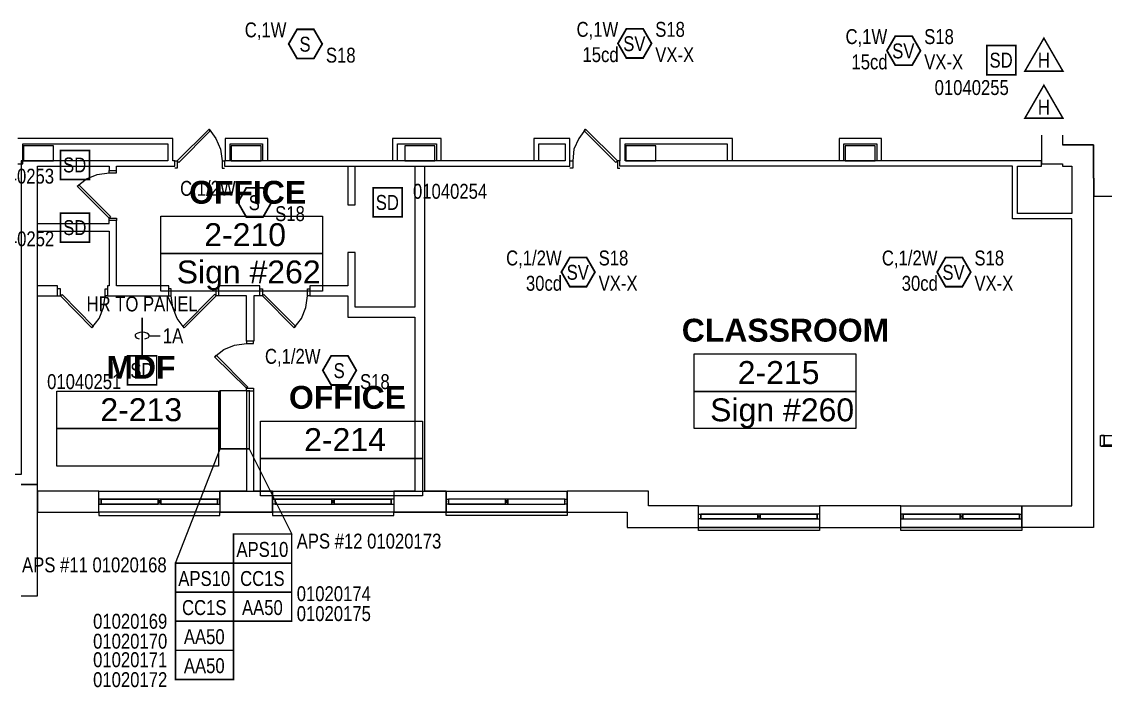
# Model space of a CAD drawing. Header units: inches. Extents: x 9349 to 17082, y 17684 to 25415.
# Drawn here: x 13174 to 14046, y 18372 to 18907 of the extents above; entities that cross this region are included whole.
import ezdxf
from ezdxf.enums import TextEntityAlignment as Align

# ---------------------------------------------------------------- set-up
doc = ezdxf.new("R2010")
doc.units = ezdxf.units.IN
doc.header["$LTSCALE"] = 0.25
doc.header["$MEASUREMENT"] = 0
for name, color, linetype in [('AMPLIFIER', 1, 'Continuous'), ('BACKGROUND', 8, 'Continuous'), ('CL-TEXT', 3, 'Continuous'), ('CONDUIT', 6, 'Continuous'), ('DOOR HOLDER', 1, 'Continuous'), ('POWER SUPPLY', 1, 'Continuous'), ('SIGNAL MODULE', 1, 'Continuous'), ('SMOKE DETECTOR', 1, 'Continuous'), ('SPEAKER', 1, 'Continuous'), ('SPEAKER STROBE', 1, 'Continuous'), ('WIRE TAG', 3, 'Continuous')]:
    doc.layers.add(name, color=color, linetype=linetype)
doc.styles.add('Arial', font='arial.ttf', dxfattribs={"width": 0.8})
doc.styles.add('ESSCOE_TEXT', font='arial.ttf', dxfattribs={"width": 0.8, "height": 12})
doc.styles.add('PDF Arial', font='arial.ttf')
doc.styles.add('PDF Arial Bold', font='arialbd.ttf')

# ---------------------------------------------------------------- blocks, each defined once
blk = doc.blocks.new('GC-S7')
at = {"layer": 'SPEAKER', "const_width": 1.46}
blk.add_lwpolyline([(13.83, 0.21), (7.08, 11.9), (-6.42, 11.9), (-13.17, 0.21), (-6.42, -11.49), (7.08, -11.49)], close=True, dxfattribs=at)
at = {"layer": 'SPEAKER', "style": 'Arial', "width": 0.8}
blk.add_text('S', height=12, dxfattribs=at).set_placement((0, 0), align=Align.MIDDLE)
for tag, p in [('C', (-14.98, 11.52)), ('1/2W', (-14.65, -8.82))]:
    blk.add_attdef(tag, text='', height=12, dxfattribs=at).set_placement(p, align=Align.MIDDLE_RIGHT)
blk.add_attdef('Speaker_Circuit', text='', height=12, dxfattribs=at).set_placement((16.8, -8.82), align=Align.MIDDLE_LEFT)
blk = doc.blocks.new('150X-AQN5')
at = {"layer": 'DOOR HOLDER', "const_width": 1.25}
blk.add_lwpolyline([(15.26, -8.81), (0, 17.63), (-15.26, -8.81)], close=True, dxfattribs=at)
at = {"layer": 'DOOR HOLDER', "style": 'Arial', "width": 0.8}
blk.add_text('H', height=12, dxfattribs=at).set_placement((0, 0), align=Align.MIDDLE)
blk.add_attdef('SUBSCRIPT', text='', height=12, dxfattribs=at).set_placement((11.35, 10.49), align=Align.MIDDLE_LEFT)
blk = doc.blocks.new('WIRE TAG RIGHT')
at = {"layer": 'WIRE TAG', "color": 6}
blk.add_line((5.77, 0), (14.57, 0), dxfattribs=at)
blk.add_ellipse((0, 0), major_axis=(5.77, 0), ratio=0.473684, start_param=5.083251, end_param=10.570968, dxfattribs=at)
at = {"layer": 'WIRE TAG', "style": 'Arial', "width": 0.8}
blk.add_attdef('WIRE#', text='', height=12, dxfattribs=at).set_placement((16.7, 0), align=Align.MIDDLE_LEFT)
blk = doc.blocks.new('SIGA-PD')
at = {"layer": 'SMOKE DETECTOR', "const_width": 1.3}
blk.add_lwpolyline([(-11.5, -11.68), (-11.5, 11.7), (11.89, 11.7), (11.89, -11.68)], close=True, dxfattribs=at)
at = {"layer": 'SMOKE DETECTOR', "style": 'Arial', "width": 0.8}
blk.add_text('SD', height=12, dxfattribs=at).set_placement((0, 0), align=Align.MIDDLE)
for tag, p in [('ADDRESS', (20.64, 8.96)), ('ZONE', (20.64, -8.58))]:
    blk.add_attdef(tag, text='', height=12, dxfattribs=at).set_placement(p, align=Align.MIDDLE_LEFT)
blk.add_attdef('SUBSCRIPT', text='', height=12, dxfattribs=at).set_placement((-16.56, -9.02), align=Align.MIDDLE_RIGHT)
blk = doc.blocks.new('GC-S7VM')
at = {"layer": 'SPEAKER STROBE', "const_width": 1.46}
blk.add_lwpolyline([(13.83, 0.21), (7.08, 11.9), (-6.42, 11.9), (-13.17, 0.21), (-6.42, -11.49), (7.08, -11.49)], close=True, dxfattribs=at)
at = {"layer": 'SPEAKER STROBE', "style": 'Arial', "width": 0.8}
blk.add_text('SV', height=12, dxfattribs=at).set_placement((0, 0), align=Align.MIDDLE)
for tag, p in [('C', (-12.95, 11.52)), ('CANDELA', (-12.62, -8.82)), ('1/2W', (-12.62, -29.16))]:
    blk.add_attdef(tag, text='', height=12, dxfattribs=at).set_placement(p, align=Align.MIDDLE_RIGHT)
for tag, p in [('Speaker_Circuit', (16.8, 11.52)), ('Visual_Circuit', (16.8, -8.82))]:
    blk.add_attdef(tag, text='', height=12, dxfattribs=at).set_placement(p, align=Align.MIDDLE_LEFT)
blk = doc.blocks.new('APS10A')
at = {"layer": 'POWER SUPPLY', "const_width": 1.25}
blk.add_lwpolyline([(-23.19, 12.37), (23.58, 12.37), (23.58, -11.01), (-23.19, -11.01)], close=True, dxfattribs=at)
at = {"layer": 'POWER SUPPLY', "style": 'Arial', "width": 0.8}
blk.add_text('APS10', height=12, dxfattribs=at).set_placement((0, 0), align=Align.MIDDLE)
for tag, p in [('SUBSCRIPT', (27.61, 10.97)), ('PANEL_#', (27.61, -9.66))]:
    blk.add_attdef(tag, text='', height=12, dxfattribs=at).set_placement(p, align=Align.MIDDLE_LEFT)
blk = doc.blocks.new('SIGA-CC1S')
at = {"layer": 'SIGNAL MODULE', "const_width": 1.25}
blk.add_lwpolyline([(-23.19, 12.37), (23.58, 12.37), (23.58, -11.01), (-23.19, -11.01)], close=True, dxfattribs=at)
at = {"layer": 'SIGNAL MODULE', "style": 'Arial', "width": 0.8}
blk.add_text('CC1S', height=12, dxfattribs=at).set_placement((0, 0), align=Align.MIDDLE)
for tag, p in [('ADDRESS', (28.76, 11.59)), ('SUBSCRIPT', (28.76, -10.75))]:
    blk.add_attdef(tag, text='', height=12, dxfattribs=at).set_placement(p, align=Align.MIDDLE_LEFT)
blk = doc.blocks.new('SIGA-AA50')
at = {"layer": 'AMPLIFIER', "const_width": 1.25}
blk.add_lwpolyline([(-23.19, 12.37), (23.58, 12.37), (23.58, -11.01), (-23.19, -11.01)], close=True, dxfattribs=at)
at = {"layer": 'AMPLIFIER', "style": 'Arial', "width": 0.8}
blk.add_text('AA50', height=12, dxfattribs=at).set_placement((0, 0), align=Align.MIDDLE)
blk.add_attdef('SUBSCRIPT', text='', height=12, dxfattribs=at).set_placement((27.61, 10.97), align=Align.MIDDLE_LEFT)

msp = doc.modelspace()

# ---------------------------------------------------------------- linework, layer by layer
at = {"lineweight": 0}
for p, q in [((13297.62, 18471.55), (13333.65, 18563.5)), ((13357.03, 18563.5), (13391.15, 18494.93))]:
    msp.add_line(p, q, dxfattribs=at)
at = {"layer": 'BACKGROUND'}
for points in [[(13300.25, 18793.75), (13325.64, 18819.14), (13324.68, 18820.42), (13298.97, 18795.03)], [(13651.89, 18793.75), (13626.5, 18819.14), (13627.47, 18820.42), (13653.18, 18795.03)], [(13199.64, 18795.03), (13199.64, 18807.25), (13175.54, 18807.25), (13175.54, 18795.03)], [(13366.47, 18795.03), (13366.47, 18807.25), (13342.36, 18807.25), (13342.36, 18795.03)], [(13506.29, 18795.03), (13506.29, 18807.25), (13482.18, 18807.25), (13482.18, 18795.03)], [(13684.04, 18795.03), (13684.04, 18807.25), (13659.93, 18807.25), (13659.93, 18795.03)], [(13860.5, 18795.03), (13860.5, 18807.25), (13836.39, 18807.25), (13836.39, 18795.03)], [(14036, 18781.21), (14036, 18807.89), (14011.25, 18807.89), (14036, 18807.89)], [(13285.79, 18720.46), (13285.79, 18750.67), (13415.97, 18750.67), (13415.97, 18720.46)], [(13285.79, 18690.25), (13285.79, 18720.46), (13415.97, 18720.46), (13415.97, 18690.25)], [(13206.39, 18687.67), (13231.79, 18661.96), (13230.5, 18660.67), (13205.11, 18686.39)], [(13329.18, 18687.67), (13303.47, 18661.96), (13304.75, 18660.67), (13330.47, 18686.39)], [(13368.72, 18687.67), (13394.43, 18661.96), (13393.14, 18660.67), (13367.75, 18686.39)], [(13714.89, 18609.57), (13714.89, 18639.78), (13845.07, 18639.78), (13845.07, 18609.57)], [(13202.22, 18579.67), (13202.22, 18609.89), (13332.39, 18609.89), (13332.39, 18579.67)], [(13714.89, 18579.67), (13714.89, 18609.57), (13845.07, 18609.57), (13845.07, 18579.67)], [(13366.14, 18555.57), (13366.14, 18585.78), (13496.32, 18585.78), (13496.32, 18555.57)], [(13202.22, 18549.46), (13202.22, 18579.67), (13332.39, 18579.67), (13332.39, 18549.46)], [(14044.04, 18565.53), (14041.79, 18565.53), (14041.79, 18574.21), (14044.68, 18574.21), (14044.68, 18566.5), (14044.68, 18574.21), (14110.25, 18574.21), (14110.25, 18566.5), (14044.68, 18566.5), (14111.22, 18566.5), (14111.22, 18565.53), (14044.04, 18565.53), (14044.04, 18566.5)], [(13366.14, 18525.67), (13366.14, 18555.57), (13496.32, 18555.57), (13496.32, 18525.67)], [(13235.97, 18529.53), (13186.79, 18529.53), (13186.79, 18512.5), (13235.97, 18512.5)], [(13678.25, 18500.28), (13718.43, 18500.28), (13718.43, 18517.64), (13678.25, 18517.64), (13678.25, 18529.53), (13660.89, 18529.53), (13612.68, 18529.53), (13612.68, 18512.5), (13660.89, 18512.5), (13660.89, 18500.28)], [(13237.89, 18520.53), (13237.89, 18521.5)], [(13283.86, 18518.92), (13283.86, 18520.53), (13285.79, 18520.53), (13285.79, 18518.92)], [(13331.43, 18521.5), (13331.43, 18520.53)], [(13423.36, 18523.1), (13377.72, 18523.1), (13377.72, 18518.92), (13423.36, 18518.92)], [(13377.72, 18520.53), (13377.72, 18521.5)], [(13423.36, 18523.1), (13423.36, 18521.5), (13425.29, 18521.5), (13425.29, 18523.1)], [(13423.36, 18518.92), (13425.29, 18518.92), (13425.29, 18520.53), (13423.36, 18520.53)], [(13471.25, 18523.1), (13471.25, 18518.92), (13471.25, 18523.1), (13425.29, 18523.1), (13425.29, 18518.92), (13471.25, 18518.92)], [(13471.25, 18521.5), (13471.25, 18520.53)], [(13517.22, 18520.53), (13517.22, 18521.5)], [(13563.18, 18523.1), (13563.18, 18521.5), (13565.11, 18521.5), (13565.11, 18523.1)], [(13563.18, 18518.92), (13565.11, 18518.92), (13565.11, 18520.53), (13563.18, 18520.53)], [(13610.75, 18523.1), (13565.11, 18523.1), (13565.11, 18518.92), (13610.75, 18518.92)], [(13610.75, 18521.5), (13610.75, 18520.53)], [(13881.07, 18517.64), (13815.82, 18517.64), (13815.82, 18500.28), (13881.07, 18500.28)], [(13720.36, 18508.64), (13720.36, 18509.28)], [(13766, 18510.89), (13766, 18509.28), (13767.93, 18509.28), (13767.93, 18510.89)], [(13766, 18507.03), (13767.93, 18507.03), (13767.93, 18508.64), (13766, 18508.64)], [(13813.89, 18510.89), (13813.89, 18507.03), (13813.89, 18510.89), (13767.93, 18510.89), (13767.93, 18507.03), (13813.89, 18507.03)], [(13813.89, 18509.28), (13813.89, 18508.64)], [(13928.97, 18510.89), (13883, 18510.89), (13883, 18507.03), (13928.97, 18507.03)], [(13883, 18508.64), (13883, 18509.28)], [(13928.97, 18510.89), (13928.97, 18509.28), (13930.89, 18509.28), (13930.89, 18510.89)], [(13928.97, 18507.03), (13930.89, 18507.03), (13930.89, 18508.64), (13928.97, 18508.64)], [(13976.54, 18509.28), (13976.54, 18508.64)], [(13718.43, 18500.28), (13815.82, 18500.28), (13815.82, 18497.71), (13718.43, 18497.71)], [(13881.07, 18500.28), (13978.47, 18500.28), (13978.47, 18497.71), (13881.07, 18497.71)]]:
    msp.add_lwpolyline(points, close=True, dxfattribs=at)
for points in [[(13324.68, 18820.42), (13330.14, 18813.03), (13334, 18804.35), (13335.29, 18795.03), (13337.22, 18795.03), (13337.22, 18790.85)], [(13627.47, 18820.42), (13622, 18813.03), (13618.14, 18804.35), (13617.18, 18795.03)], [(13170.72, 18792.78), (13174.89, 18792.78), (13174.89, 18808.85), (13291.57, 18808.85), (13291.57, 18795.03), (13186.79, 18795.03), (13173.61, 18795.03), (13173.61, 18542.71), (12910.36, 18542.71), (12910.36, 18790.85), (12913.25, 18790.85), (12913.25, 18795.03), (12913.25, 18808.85), (12913.25, 18813.03), (12879.5, 18813.03), (12879.5, 18808.85), (12879.5, 18795.03)], [(13186.79, 18744.57), (13244.32, 18744.57), (13244.32, 18747.14), (13244.32, 18749.07), (13218.61, 18774.78), (13226, 18780.57), (13234.68, 18784.1), (13244.32, 18785.39), (13244.32, 18787.32), (13250.11, 18787.32), (13250.11, 18790.85), (13297.04, 18790.85), (13297.04, 18795.03), (13295.43, 18795.03), (13295.43, 18813.03), (13291.57, 18813.03), (13170.72, 18813.03)], [(13371.93, 18795.03), (13371.93, 18813.03), (13367.75, 18813.03), (13337.54, 18813.03), (13337.54, 18808.85), (13337.54, 18795.03)], [(13511.43, 18795.03), (13511.43, 18813.03), (13507.57, 18813.03), (13476.39, 18813.03), (13472.22, 18813.03), (13472.22, 18795.03)], [(13614.93, 18795.03), (13614.93, 18813.03), (13611.07, 18813.03), (13589.86, 18813.03), (13586, 18813.03), (13586, 18795.03)], [(14011.25, 18815.6), (14011.25, 18807.89), (14036, 18807.89), (14036, 18790.85), (14036, 18500.28), (14018.64, 18500.28), (13978.47, 18500.28), (13978.47, 18517.64), (14018.64, 18517.64), (14018.64, 18748.42), (13974.93, 18748.42), (13971.07, 18748.42), (13971.07, 18790.85), (13655.11, 18790.85), (13655.11, 18795.03), (13653.18, 18795.03), (13653.18, 18789.25), (13655.11, 18789.25)], [(13745.75, 18795.03), (13745.75, 18813.03), (13741.57, 18813.03), (13659.29, 18813.03), (13655.11, 18813.03), (13655.11, 18795.03)], [(13865.64, 18795.03), (13865.64, 18813.03), (13861.79, 18813.03), (13831.57, 18813.03), (13831.57, 18808.85), (13831.57, 18795.03)], [(13994.22, 18815.6), (13994.22, 18792.78), (14011.25, 18792.78), (14011.25, 18790.85), (14018.64, 18790.85), (14018.64, 18752.6), (13974.93, 18752.6), (13974.93, 18790.85), (13994.22, 18790.85), (13994.22, 18795.03)], [(13341.72, 18795.03), (13341.72, 18808.85), (13367.75, 18808.85), (13367.75, 18795.03)], [(13476.39, 18795.03), (13476.39, 18808.85), (13507.57, 18808.85), (13507.57, 18795.03)], [(13589.86, 18795.03), (13589.86, 18808.85), (13611.07, 18808.85), (13611.07, 18795.03)], [(13659.29, 18795.03), (13659.29, 18808.85), (13741.57, 18808.85), (13741.57, 18795.03)], [(13835.43, 18795.03), (13835.43, 18808.85), (13861.79, 18808.85), (13861.79, 18795.03)], [(13297.04, 18795.03), (13298.97, 18795.03), (13298.97, 18789.25), (13297.04, 18789.25)], [(13335.29, 18795.03), (13335.29, 18789.25), (13337.22, 18789.25)], [(13614.93, 18790.85), (13614.93, 18795.03), (13617.18, 18795.03), (13617.18, 18789.25), (13614.93, 18789.25)], [(13186.79, 18790.85), (13244.32, 18790.85), (13244.32, 18787.32)], [(13244.32, 18785.39), (13250.11, 18785.39), (13250.11, 18787.32)], [(13490.22, 18790.85), (13490.22, 18677.39), (13442.32, 18677.39), (13442.32, 18721.42), (13436.22, 18721.42), (13436.22, 18694.42), (13405.68, 18694.42), (13405.68, 18686.39), (13436.22, 18686.39), (13436.22, 18669.35), (13442.32, 18669.35), (13490.22, 18669.35), (13490.22, 18529.53), (13473.18, 18529.53), (13473.18, 18512.5), (13375.79, 18512.5), (13375.79, 18509.92), (13473.18, 18509.92), (13473.18, 18512.5)], [(13473.18, 18523.1), (13471.25, 18523.1), (13425.29, 18523.1), (13471.25, 18523.1), (13471.25, 18518.92), (13425.29, 18518.92), (13425.29, 18520.53), (13425.29, 18518.92), (13471.25, 18518.92), (13473.18, 18518.92), (13473.18, 18512.5), (13515.29, 18512.5), (13515.29, 18529.53), (13498.25, 18529.53), (13498.25, 18790.85)], [(13436.22, 18790.85), (13436.22, 18759.67), (13442.32, 18759.67), (13442.32, 18790.85)], [(14036.31, 18766.74), (14538.69, 18766.74), (14538.69, 18781.2)], [(14036.32, 18781.21), (14036.32, 18766.75)], [(13218.61, 18774.78), (13219.89, 18775.75), (13245.29, 18750.35), (13244.32, 18749.07), (13250.11, 18749.07), (13250.11, 18747.14)], [(13186.79, 18738.46), (13244.32, 18738.46), (13244.32, 18694.42), (13243.04, 18694.42), (13243.04, 18686.39), (13292.22, 18686.39), (13292.22, 18694.42), (13250.11, 18694.42), (13250.11, 18747.14), (13244.32, 18747.14)], [(13202.86, 18686.39), (13202.86, 18694.42), (13186.79, 18694.42)], [(13186.79, 18686.39), (13202.86, 18686.39), (13205.11, 18686.39), (13205.11, 18692.17), (13202.86, 18692.17)], [(13243.04, 18686.39), (13241.11, 18686.39), (13241.11, 18692.17), (13243.04, 18692.17)], [(13292.22, 18686.39), (13294.14, 18686.39), (13294.14, 18692.17), (13292.22, 18692.17)], [(13365.5, 18692.17), (13367.75, 18692.17), (13367.75, 18686.39), (13365.5, 18686.39), (13360.68, 18686.39), (13360.68, 18650.07), (13354.89, 18650.07), (13354.89, 18686.39), (13332.39, 18686.39), (13330.47, 18686.39), (13330.47, 18692.17), (13332.39, 18692.17)], [(13365.5, 18686.39), (13365.5, 18694.42), (13332.39, 18694.42), (13332.39, 18686.39)], [(13405.68, 18686.39), (13403.75, 18686.39), (13403.75, 18692.17), (13405.68, 18692.17)], [(13230.5, 18660.67), (13236.29, 18668.39), (13239.82, 18677.07), (13241.11, 18686.39)], [(13304.75, 18660.67), (13298.97, 18668.39), (13295.43, 18677.07), (13294.14, 18686.39)], [(13393.14, 18660.67), (13398.93, 18668.39), (13402.47, 18677.07), (13403.75, 18686.39)], [(13283.86, 18518.92), (13237.89, 18518.92), (13283.86, 18518.92), (13283.86, 18523.1), (13283.86, 18521.5), (13285.79, 18521.5), (13285.79, 18523.1), (13331.43, 18523.1), (13331.43, 18518.92), (13285.79, 18518.92), (13331.43, 18518.92), (13333.36, 18518.92), (13333.36, 18512.5), (13375.79, 18512.5), (13375.79, 18529.53), (13360.68, 18529.53), (13360.68, 18609.89), (13354.89, 18609.89), (13354.89, 18612.14), (13329.18, 18637.53), (13336.57, 18643.32), (13345.25, 18646.85), (13354.89, 18648.14)], [(13354.89, 18650.07), (13354.89, 18648.14), (13360.36, 18648.14), (13360.36, 18650.07)], [(13329.18, 18637.53), (13330.47, 18638.82), (13355.86, 18613.1), (13354.89, 18612.14), (13360.36, 18612.14), (13360.36, 18609.89)], [(13354.89, 18609.89), (13354.89, 18529.53), (13333.36, 18529.53), (13333.36, 18512.5), (13235.97, 18512.5), (13235.97, 18509.92), (13333.36, 18509.92), (13333.36, 18512.5)], [(14044.68, 18566.82), (14044.68, 18574.21), (14042.43, 18574.21)], [(14042.43, 18565.53), (14044.04, 18565.53), (14111.22, 18565.53), (14185.79, 18565.53), (14185.79, 18566.5), (14111.22, 18566.5), (14111.22, 18565.53), (14185.79, 18565.53), (14260.04, 18565.53), (14260.04, 18566.5), (14185.79, 18566.5), (14185.79, 18565.53), (14260.04, 18565.53), (14260.04, 18566.5)], [(14044.04, 18565.53), (14044.04, 18566.5), (14044.68, 18566.5)], [(13173.61, 18445.32), (13186.79, 18445.32), (13186.79, 18534.67), (13173.61, 18534.67), (13186.79, 18534.67)], [(13235.97, 18512.5), (13235.97, 18518.92), (13237.89, 18518.92), (13237.89, 18523.1), (13235.97, 18523.1), (13235.97, 18529.53)], [(13333.36, 18518.92), (13333.36, 18523.1), (13333.36, 18529.53)], [(13375.79, 18529.53), (13375.79, 18523.1), (13377.72, 18523.1), (13377.72, 18518.92), (13375.79, 18518.92)], [(13473.18, 18529.53), (13473.18, 18523.1), (13473.18, 18518.92)], [(13515.29, 18529.53), (13515.29, 18523.1), (13517.22, 18523.1), (13517.22, 18518.92), (13515.29, 18518.92)], [(13515.29, 18523.1), (13515.29, 18518.92), (13515.29, 18512.5), (13612.68, 18512.5), (13612.68, 18518.92), (13612.68, 18523.1), (13612.68, 18529.53)], [(13235.97, 18523.1), (13235.97, 18518.92)], [(13333.36, 18523.1), (13331.43, 18523.1), (13331.43, 18518.92), (13331.43, 18523.1), (13285.79, 18523.1), (13331.43, 18523.1), (13285.79, 18523.1), (13285.79, 18518.92), (13285.79, 18520.53), (13283.86, 18520.53), (13283.86, 18518.92), (13237.89, 18518.92), (13237.89, 18523.1), (13283.86, 18523.1), (13237.89, 18523.1), (13237.89, 18518.92)], [(13285.79, 18523.1), (13285.79, 18521.5), (13283.86, 18521.5), (13283.86, 18523.1), (13237.89, 18523.1), (13283.86, 18523.1)], [(13237.89, 18523.1), (13237.89, 18518.92), (13283.86, 18518.92), (13283.86, 18520.53)], [(13285.79, 18521.5), (13285.79, 18523.1), (13283.86, 18523.1), (13283.86, 18521.5)], [(13285.79, 18520.53), (13285.79, 18518.92), (13331.43, 18518.92), (13331.43, 18523.1)], [(13285.79, 18518.92), (13331.43, 18518.92)], [(13375.79, 18523.1), (13375.79, 18518.92), (13375.79, 18512.5)], [(13377.72, 18523.1), (13423.36, 18523.1), (13377.72, 18523.1), (13377.72, 18518.92)], [(13377.72, 18523.1), (13377.72, 18518.92)], [(13423.36, 18523.1), (13377.72, 18523.1)], [(13377.72, 18518.92), (13423.36, 18518.92)], [(13377.72, 18518.92), (13423.36, 18518.92)], [(13377.72, 18518.92), (13423.36, 18518.92)], [(13471.25, 18523.1), (13425.29, 18523.1), (13425.29, 18521.5), (13423.36, 18521.5), (13423.36, 18523.1), (13423.36, 18521.5)], [(13423.36, 18520.53), (13423.36, 18518.92), (13423.36, 18520.53), (13425.29, 18520.53)], [(13425.29, 18523.1), (13425.29, 18521.5)], [(13425.29, 18518.92), (13471.25, 18518.92)], [(13610.75, 18523.1), (13565.11, 18523.1), (13565.11, 18521.5), (13563.18, 18521.5), (13563.18, 18523.1), (13517.22, 18523.1), (13517.22, 18518.92), (13563.18, 18518.92), (13563.18, 18523.1), (13517.22, 18523.1), (13517.22, 18518.92), (13563.18, 18518.92), (13517.22, 18518.92), (13563.18, 18518.92)], [(13563.18, 18521.5), (13563.18, 18523.1), (13517.22, 18523.1), (13517.22, 18518.92)], [(13563.18, 18523.1), (13517.22, 18523.1)], [(13563.18, 18520.53), (13563.18, 18518.92), (13563.18, 18520.53), (13565.11, 18520.53), (13565.11, 18518.92), (13610.75, 18518.92), (13610.75, 18523.1), (13565.11, 18523.1)], [(13565.11, 18518.92), (13610.75, 18518.92), (13610.75, 18523.1), (13565.11, 18523.1), (13565.11, 18521.5)], [(13565.11, 18520.53), (13565.11, 18518.92), (13610.75, 18518.92)], [(13612.68, 18518.92), (13610.75, 18518.92), (13610.75, 18523.1), (13612.68, 18523.1)], [(13766, 18508.64), (13766, 18507.03), (13720.36, 18507.03), (13720.36, 18510.89), (13766, 18510.89), (13720.36, 18510.89), (13720.36, 18507.03), (13718.43, 18507.03), (13718.43, 18510.89), (13718.43, 18517.64), (13815.82, 18517.64), (13815.82, 18510.89), (13815.82, 18507.03)], [(13881.07, 18510.89), (13881.07, 18507.03), (13883, 18507.03), (13883, 18510.89), (13881.07, 18510.89), (13881.07, 18517.64), (13978.47, 18517.64), (13978.47, 18510.89), (13978.47, 18507.03)], [(13612.68, 18512.5), (13612.68, 18509.92), (13515.29, 18509.92), (13515.29, 18512.5)], [(13815.82, 18510.89), (13813.89, 18510.89), (13767.93, 18510.89), (13813.89, 18510.89), (13813.89, 18507.03), (13767.93, 18507.03), (13767.93, 18508.64), (13767.93, 18507.03), (13813.89, 18507.03), (13815.82, 18507.03), (13815.82, 18500.28), (13718.43, 18500.28), (13718.43, 18507.03)], [(13718.43, 18510.89), (13720.36, 18510.89), (13720.36, 18507.03), (13720.36, 18510.89), (13766, 18510.89)], [(13766, 18507.03), (13766, 18510.89), (13720.36, 18510.89)], [(13720.36, 18507.03), (13766, 18507.03), (13720.36, 18507.03), (13766, 18507.03), (13766, 18508.64), (13767.93, 18508.64)], [(13813.89, 18510.89), (13767.93, 18510.89), (13767.93, 18509.28), (13766, 18509.28), (13766, 18510.89), (13766, 18509.28)], [(13767.93, 18510.89), (13767.93, 18509.28)], [(13767.93, 18507.03), (13813.89, 18507.03)], [(13930.89, 18509.28), (13930.89, 18510.89), (13976.54, 18510.89), (13976.54, 18507.03), (13930.89, 18507.03), (13976.54, 18507.03), (13978.47, 18507.03), (13978.47, 18500.28), (13881.07, 18500.28), (13881.07, 18507.03)], [(13883, 18510.89), (13928.97, 18510.89), (13883, 18510.89), (13883, 18507.03)], [(13883, 18510.89), (13883, 18507.03)], [(13928.97, 18510.89), (13883, 18510.89)], [(13883, 18507.03), (13928.97, 18507.03)], [(13883, 18507.03), (13928.97, 18507.03)], [(13883, 18507.03), (13928.97, 18507.03)], [(13930.89, 18510.89), (13930.89, 18509.28), (13928.97, 18509.28), (13928.97, 18510.89), (13928.97, 18509.28)], [(13928.97, 18508.64), (13928.97, 18507.03), (13928.97, 18508.64), (13930.89, 18508.64), (13930.89, 18507.03), (13930.89, 18510.89), (13976.54, 18510.89), (13976.54, 18507.03), (13930.89, 18507.03)], [(13976.54, 18510.89), (13930.89, 18510.89), (13976.54, 18510.89), (13976.54, 18507.03), (13976.54, 18510.89), (13978.47, 18510.89)], [(13930.89, 18508.64), (13930.89, 18507.03), (13976.54, 18507.03)]]:
    msp.add_lwpolyline(points, dxfattribs=at)
at = {"layer": 'BACKGROUND', "ltscale": 0.52}
msp.add_lwpolyline([(13611.07, 18795.03), (13337.22, 18795.03)], dxfattribs=at)
at = {"layer": 'BACKGROUND', "ltscale": 0.666667}
msp.add_lwpolyline([(13994.22, 18795.03), (13659.29, 18795.03)], dxfattribs=at)
at = {"layer": 'BACKGROUND', "ltscale": 0.786667}
msp.add_lwpolyline([(13186.79, 18534.67), (13186.79, 18790.85)], dxfattribs=at)
at = {"layer": 'BACKGROUND', "ltscale": 0.605}
msp.add_lwpolyline([(13337.22, 18790.85), (13614.93, 18790.85)], dxfattribs=at)
at = {"layer": 'BACKGROUND', "ltscale": 0.505}
for points in [[(13235.97, 18529.53), (13612.68, 18529.53)], [(13612.68, 18512.5), (13235.97, 18512.5)]]:
    msp.add_lwpolyline(points, dxfattribs=at)
at = {"layer": 'CONDUIT', "lineweight": 0, "const_width": 1.5}
msp.add_lwpolyline([(13270.83, 18638.23), (13270.83, 18669)], dxfattribs=at)
at = {"layer": 'POWER SUPPLY', "const_width": 1.25}
msp.add_lwpolyline([(13357.03, 18610.26), (13357.03, 18563.5), (13333.65, 18563.5), (13333.65, 18610.26)], close=True, dxfattribs=at)

# ---------------------------------------------------------------- block references
at = {"layer": 'AMPLIFIER'}
for p in [(13367.57, 18435.79), (13320.81, 18412.41), (13320.81, 18389.03)]:
    msp.add_blockref('SIGA-AA50', p, dxfattribs=at)
at = {"layer": 'DOOR HOLDER'}
for p in [(13996.22, 18876.05), (13996.22, 18838.21)]:
    msp.add_blockref('150X-AQN5', p, dxfattribs=at)
at = {"layer": 'POWER SUPPLY'}
ref = msp.add_blockref('APS10A', (13367.57, 18482.56), dxfattribs=at)
ref.add_attrib('PANEL_#', 'APS #12 01020173', dxfattribs={"height": 12, "style": 'Arial', "width": 0.8}).set_placement((13395.18, 18489.24), align=Align.MIDDLE_LEFT)
ref = msp.add_blockref('APS10A', (13320.81, 18459.17), dxfattribs=at)
ref.add_attrib('SUBSCRIPT', 'APS #11 01020168', dxfattribs={"height": 12, "style": 'Arial', "width": 0.8}).set_placement((13174.25, 18470.14), align=Align.MIDDLE_LEFT)
at = {"layer": 'SIGNAL MODULE'}
for p in [(13367.57, 18459.17), (13320.81, 18435.79)]:
    msp.add_blockref('SIGA-CC1S', p, dxfattribs=at)
at = {"layer": 'SMOKE DETECTOR'}
ref = msp.add_blockref('SIGA-PD', (13961.81, 18876.02), dxfattribs=at)
ref.add_attrib('SUBSCRIPT', '01040255', dxfattribs={"height": 12, "style": 'Arial', "width": 0.8}).set_placement((13968, 18854), align=Align.MIDDLE_RIGHT)
for p, values in [((13216.56, 18791.75), {'SUBSCRIPT': '01040253'}), ((13468.09, 18761.61), {'ADDRESS': '01040254'}), ((13216.68, 18741.36), {'SUBSCRIPT': '01040252'}), ((13270.64, 18626.53), {'SUBSCRIPT': '01040251'})]:
    msp.add_blockref('SIGA-PD', p, dxfattribs=at).add_auto_attribs(values)
at = {"layer": 'SPEAKER'}
for p, values in [((13401.88, 18888.87), {'C': 'C,1W', 'Speaker_Circuit': 'S18'}), ((13361.06, 18761.41), {'C': 'C,1/2W', 'Speaker_Circuit': 'S18'}), ((13429.32, 18626.33), {'C': 'C,1/2W', 'Speaker_Circuit': 'S18'})]:
    msp.add_blockref('GC-S7', p, dxfattribs=at).add_auto_attribs(values)
at = {"layer": 'SPEAKER STROBE'}
for p, values in [((13666.78, 18889.28), {'C': 'C,1W', 'Speaker_Circuit': 'S18', 'Visual_Circuit': 'VX-X', 'CANDELA': '15cd'}), ((13883.14, 18883.44), {'C': 'C,1W', 'Speaker_Circuit': 'S18', 'Visual_Circuit': 'VX-X', 'CANDELA': '15cd'}), ((13621.27, 18705.41), {'C': 'C,1/2W', 'Speaker_Circuit': 'S18', 'Visual_Circuit': 'VX-X', 'CANDELA': '30cd'}), ((13923.55, 18705.41), {'C': 'C,1/2W', 'Speaker_Circuit': 'S18', 'Visual_Circuit': 'VX-X', 'CANDELA': '30cd'})]:
    msp.add_blockref('GC-S7VM', p, dxfattribs=at).add_auto_attribs(values)
at = {"layer": 'WIRE TAG'}
msp.add_blockref('WIRE TAG RIGHT', (13270.83, 18654.42), dxfattribs=at).add_auto_attribs({'WIRE#': '1A'})

# ---------------------------------------------------------------- texts
at = {"layer": 'AMPLIFIER', "style": 'ESSCOE_TEXT', "width": 0.8}
for s, p in [('01020174', (13454.85, 18446.96)), ('01020175', (13454.85, 18430.93)), ('01020169', (13291.06, 18424.78)), ('01020170', (13291.06, 18408.74)), ('01020171', (13291.06, 18393.86)), ('01020172', (13291.06, 18377.82))]:
    msp.add_text(s, height=12, dxfattribs=at).set_placement(p, align=Align.MIDDLE_RIGHT)
at = {"layer": 'BACKGROUND', "attachment_point": 7}
for s, insert, char_height, style in [('OFFICE', (13308.61, 18760.32), 18.379, 'PDF Arial Bold'), ('2-210', (13320.82, 18726.25), 18.408, 'PDF Arial'), ('Sign #262', (13298.64, 18690.94), 18.408, 'PDF Arial'), ('CLASSROOM', (13704.93, 18649.42), 18.379, 'PDF Arial Bold'), ('MDF', (13242.07, 18619.85), 18.379, 'PDF Arial Bold'), ('2-215', (13749.93, 18615.36), 18.408, 'PDF Arial'), ('OFFICE', (13388.96, 18595.43), 18.379, 'PDF Arial Bold'), ('2-213', (13237.25, 18585.45), 18.408, 'PDF Arial'), ('Sign #260', (13727.75, 18580.05), 18.408, 'PDF Arial'), ('2-214', (13401.18, 18561.67), 18.408, 'PDF Arial')]:
    msp.add_mtext(s, dxfattribs=dict(at, insert=insert, char_height=char_height, style=style))
at = {"layer": 'CL-TEXT', "style": 'ESSCOE_TEXT', "width": 0.8}
msp.add_text('HR TO PANEL', height=12, dxfattribs=at).set_placement((13270.83, 18680), align=Align.MIDDLE_CENTER)

doc.saveas('drawing.dxf')
